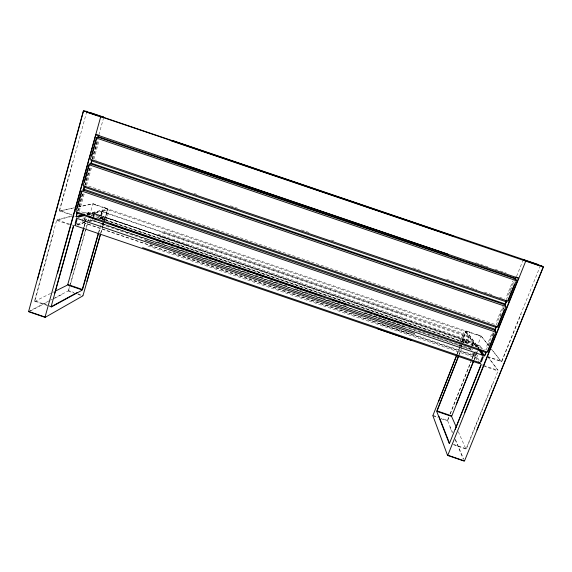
<?xml version="1.0" encoding="UTF-8"?>
<svg xmlns="http://www.w3.org/2000/svg" width="572" height="572" viewBox="0 0 572 572"><rect width="100%" height="100%" fill="white"/><g stroke="black" fill="none" stroke-linecap="round" stroke-linejoin="round"><path stroke-width="0.43" stroke-dasharray="2.86 2.15" d="M83.891 221.793L84.635 223.202L409.023 333.848M92.371 219.433L93.093 220.792L469.669 349.235L470.827 348.977M101.587 218.94L465.386 342.993L466.216 343.143L468.368 337.63M462.927 342.321L463.942 339.732L466.223 343.064M472.758 344.33L473.301 341.992L469.04 336.472L101.637 211.247L99.7 211.583M468.146 338.252L468.768 335.735L464.757 330.559L109.08 209.359L107.257 209.667M102.209 223.666L102.896 224.946L145.66 239.525M87.981 212.684L88.024 212.305L102.903 217.374M34.585 300.872L56.628 220.377M59.345 210.467L72.787 161.404M53.203 234.084L34.892 300.901L48.606 305.598M86.751 111.626L59.66 210.525L72.051 214.757M93.622 215.051L94.38 213.041L96.596 212.369M77.578 211.168L82.468 193.608M84.799 185.242L89.59 168.061M92.156 158.859L97.512 139.639M98.87 134.77L103.718 117.382M77.721 211.254L82.625 193.686M84.899 185.5L89.704 168.304M92.285 159.002L97.783 139.332M78.457 210.954L83.455 193.05M85.643 185.199L90.805 166.688M92.921 159.095L98.32 139.754M84.127 194.108L79.372 211.125L485.378 349.571M91.377 168.147L86.558 185.399L495.366 324.603M98.72 141.835L93.837 159.323L96.375 160.189M82.053 222.286L82.339 221.264M82.525 220.585L83.483 217.181M84.291 219.827L85.006 217.281M84.47 219.898L85.171 217.26M84.885 221.385L86.079 217.16M84.02 226.741L86.594 217.632M87.509 214.378L87.988 212.67M84.248 226.519L86.672 217.896M87.638 214.471L88.124 212.755L102.767 217.746M101.444 213.242L102.259 211.039L104.347 210.403M68.404 290.655L88.767 218.497M89.69 215.244L92.828 204.104M70.363 284.699L68.669 290.683L73.674 292.399M70.549 284.027L88.224 221.421M88.46 220.57L88.946 218.854M90.655 219.891L90.934 218.904M91.77 215.944L92.049 214.958M93.043 216.702L93.744 214.235M93.165 216.788L94.094 213.52M94.044 216.588L94.509 214.95M98.691 217.653L100.05 212.884M102.338 213.056L100.743 218.647L100.014 218.268L101.68 212.191M101.659 212.627L100.014 218.268M98.563 232.439L99.292 229.887M98.777 232.668L100.193 227.713M100.343 227.184L101.609 222.751M102.538 219.505L103.024 217.796M102.266 223.623L102.574 222.529M103.153 220.406L104.14 217.06L463.935 339.811M102.931 224.067L103.246 222.973M103.868 220.778L104.812 217.489M100.701 233.212L107.608 209.102L93.093 204.161M100.872 233.154L103.632 223.552M104.554 220.313L107.615 208.737L93.072 203.789L78.993 206.778M104.383 221.986L105.934 216.552M106.249 215.465L107.815 210.017M105.992 221.142L106.928 217.882M107.55 215.715L109.116 210.267L464.264 331.302M459.988 342.192L463.842 332.368M460.86 343.558L462.941 338.267M463.356 337.201L465.436 331.896M456.971 354.325L459.23 348.57M459.538 347.797L460.524 345.273M461.804 342.013L466.108 331.102L469.948 332.225L468.861 331.853M457.157 354.275L460.002 347.04M461.954 342.07L466.187 331.302L480.88 336.315M460.603 346.06L461.018 344.995M462.176 342.056L463.12 339.654M461.847 345.066L460.932 346.732M458.98 354.676L462.462 345.824M463.706 342.664L464.357 340.998M459.295 354.597L459.945 352.938M465.815 341.906L467.96 336.458M467.546 343.429L469.376 338.788M471.335 345.602L472.472 342.742M471.757 346.789L473.33 342.821M471.171 348.362L470.792 349.32L92.071 220.148M472.308 345.495L472.687 344.53M472.064 349.978L472.443 349.02M473.58 346.146L473.966 345.188M448.77 417.11L447.468 420.391L441.083 418.211M450.035 413.921L471.45 360.045M471.764 359.259L474.581 352.173M447.69 420.534L449.006 417.224M450.314 413.935L471.006 361.89M472.272 358.694L475.561 350.421M476.862 347.154L481.123 336.429M475.339 354.397L477.298 349.463M474.102 359.552L476.297 354.047M476.49 353.567L477.548 350.901M477.863 350.114L479.429 346.182L464.593 341.119M474.152 359.867L477.606 351.172M477.992 350.207L479.586 346.196M476.898 356.992L477.684 355.012M486.693 346.282L492.328 332.21M496.703 321.264L502.609 306.513M506.849 295.91L512.834 280.952M486.207 349.993L493.829 330.959M496.21 325.003L504.268 304.876M506.356 299.671L514.521 279.265M488.888 345.016L489.854 342.571M492.456 336.107L493.965 332.325M500.278 316.573L501.272 314.085M503.267 309.109L503.961 307.35M509.581 293.35L511.919 287.516M513.563 283.405L514.235 281.731M493.121 334.899L494.115 332.418M503.389 309.28L504.139 307.407M516.63 276.226L523.251 259.702M492.363 384.077L466.13 448.727L453.045 444.244M540.468 265.544L501.615 361.275L488.202 356.699M466.394 448.891L498.005 371.013M501.894 361.418L521.171 313.935M479.593 346.21L479.765 345.888L156.621 235.678M475.847 355.512L474.381 356.17L376.483 322.744M28.679 311.497L49.843 300.479M50.579 300.1L52.438 299.127M53.232 298.713L68.282 290.883M30.316 311.018L47.755 301.923M54.712 298.291L62.548 294.201M34.685 301.38L53.768 291.884M102.967 224.96L104.476 224.481M102.567 223.53L103.768 223.159M77.735 225.196L82.833 223.745M89.825 221.757L91.406 221.307M94.237 220.499L95.295 220.199M77.056 224.66L85.114 222.386M89.082 221.235L93.15 220.127M98.363 218.618L104.14 217.06M77.163 224.524L85.214 222.258M89.354 221.092L93.25 219.998M99.592 218.211L103.003 217.253M75.719 224.045L80.881 222.608M83.948 221.757L85.092 221.435M87.159 220.863L89.561 220.191M96.639 218.225L97.669 217.939M91.627 213.628L93.765 213.285L188.281 245.531M34.792 301.251L48.663 305.934M88.374 214.979L92.328 213.971M95.152 213.249L100.322 211.926M101.973 211.504L106.857 210.26M87.051 214.958L92.6 213.549M95.438 212.827L100.629 211.504M103.275 210.832L108.137 209.595M87.409 213.778L102.903 209.91M87.394 214.107L107.736 209.002M71.607 216.423L57.243 219.941L71.243 224.717M57.078 219.641L71.836 216.044M83.662 213.163L87.952 212.119M59.424 211.089L74.617 207.829M78.264 207.043L93.072 203.789L96.647 205.012L95.495 204.612M73.945 207.858L59.617 210.925L73.745 215.73M101.637 211.247L101.716 211.261M109.08 209.359L109.152 209.373M93.679 213.27L473.738 342.864L410.002 321.121M104.104 207.55L107.615 208.737L105.176 207.915M477.498 334.799L481.188 336.071L488.474 345.281M475.897 262.791L487.737 266.817M495.345 269.398L506.342 273.13M163.156 182.89L165.687 183.755M179.772 188.538L182.304 189.403M194.123 193.422L197.497 194.566M230.416 205.763L237.537 208.187M301.451 229.915L308.994 232.482M331.367 240.083L333.898 240.948M412.97 267.832L420.527 270.406M446.582 279.265L454.154 281.839M461.54 284.348L476.876 289.561M484.362 292.106L492.027 294.716M499.578 297.283L504.654 299.006M466.409 331.016L481.116 336.029L488.531 345.509M163.778 231.453L468.161 335.199M102.653 211.933L406.756 315.594M162.498 232.918L468.518 337.237M157.972 234.148L472.672 341.434L469.104 336.508M94.788 213.971L409.18 321.164M100.05 217.911L466.323 342.807M157.3 241.742L166.488 244.88M171.5 246.589L224.968 264.822M228.35 265.98L252.595 274.245M255.412 275.211L263.02 277.806M270.17 280.237L287.766 286.243M295.159 288.76L322.158 297.969M322.994 298.255L340.612 304.268M343.357 305.205L346.739 306.356M364.5 312.412L378.028 317.031M378.878 317.317L382.26 318.468M383.104 318.761L407.021 326.912M408.701 327.491L438.917 337.795M439.761 338.081L470.205 348.462M93.179 220.799L405.698 327.398M74.56 216.009L76.219 216.573M487.373 356.821L501.387 361.597L491.684 349.335M150.179 244.587L152.724 245.452M172.916 252.345L266.488 284.263M269.433 285.271L348.083 312.105M350.965 313.084L376.898 321.936M380.223 323.066L474.946 355.384M83.526 222.544L475.575 356.299M147.891 245.946L475.375 357.679L478.871 362.82M72.065 225.003L73.709 225.561M481.081 364.586L482.754 365.158M483.59 365.444L497.797 370.291L488.195 357.378M56.943 220.434L69.305 224.653M483.79 366.109L497.726 370.863M77.842 293.822L82.847 295.538M433.111 415.479L437.895 417.117M68.418 291.141L82.604 295.996M433.018 415.987L437.809 417.632M440.998 418.718L447.383 420.906M49.006 305.734L51.022 306.428M49.063 306.07L51.08 306.764M453.546 444.751L466.008 449.07M464.822 330.587L467.589 334.413M491.627 349.428L501.472 361.876M479.944 345.774L484.091 351.344M488.252 356.921L498.112 370.156M469.126 334.727L478.914 348.119M466.137 331.145L479.272 349.163M477.177 347.333L473.68 342.828L476.547 346.789M465.987 332.654L468.797 336.543M469.748 337.859L472.715 341.97M474.345 344.222L477.069 348.005M474.932 354.139L475.832 355.441M477.556 357.943L479.572 360.868M464.693 340.576L467.274 344.423M469.741 348.019L471.593 350.636M472.93 352.681L478.971 361.418M469.011 348.319L469.605 349.192M472.429 353.346L474.317 356.12M460.446 344.609L461.261 345.874M459.073 345.231L459.881 346.496M458.308 431.717L466.016 449.242M447.647 420.792L452.438 432.268M455.448 439.482L463.749 459.373M449.864 426.862L452.237 432.568M455.162 439.603L463.17 458.837"/><path stroke-width="0.86" d="M28.643 311.325L83.333 111.032M37.495 279.501L83.491 111.097M57.593 273.08L95.831 134.649M75.826 211.561L81.581 190.884M83.069 185.542L88.896 164.586M90.405 159.173L96.318 137.931M77.213 208.415L82.018 191.155L495.266 331.924M84.477 182.332L89.346 164.836L505.498 306.385M91.842 155.884L96.782 138.152L515.88 280.495M54.69 293.272L73.423 226.062M76.412 215.329L77.141 212.727M83.362 190.39L84.32 186.958M90.784 163.764L91.742 160.332M98.191 137.208L98.641 135.578M51.151 306.549L73.566 226.162M76.326 216.259L77.277 212.841M83.555 190.319L84.663 186.35M90.855 164.135L91.827 160.639M98.241 137.637L98.956 135.078M75.154 223.237L76.612 217.989M75.568 224.782L77.034 219.526M67.789 284.42L83.798 227.556M71.228 272.751L83.791 228.128M98.377 233.104L82.275 289.439L67.911 284.527M82.54 289.475L98.634 233.154M86.894 281.403L100.3 234.62M82.976 295.645L100.629 234.012M432.94 415.479L456.649 355.14M438.517 401.716L456.749 355.326M436.901 410.775L458.472 355.948M458.708 356.07L437.13 410.918L451.673 415.894M456.227 404.461L473.544 360.953M451.837 415.894L473.645 361.125M480.444 361.783L482.482 356.685M481.352 361.84L483.39 356.749M449.585 443.136L480.823 365.15M484.67 355.548L486 352.23M494.63 330.666L496.296 326.519M504.926 304.962L506.613 300.75M515.229 279.258L516.223 276.769M455.205 429.551L481.002 365.158M484.849 355.555L485.842 353.081M495.109 329.944L496.231 327.141M505.133 304.933L506.363 301.844M493.915 335.285L487.215 351.995L76.262 211.847M504.132 309.788L497.34 326.734L83.512 185.814M514.493 283.948L507.607 301.122L90.862 159.416M487.759 352.037L495.802 331.982M497.883 326.798L506.034 306.47M508.143 301.215L516.409 280.602M464.686 412.383L518.482 278.328L517.353 277.549M525.732 261.125L447.833 455.198L464.357 460.868M476.926 429.965L543.178 267.045M464.543 460.846L543.35 267.088M45.395 317.231L82.847 295.874M51.237 307.05L82.161 290.161M51.08 306.764L77.342 292.456M55.091 291.234L67.653 284.985L82.025 289.904M518.761 278.271L166.002 158.637M74.002 225.418L75.583 224.968M78.049 217.246L84.013 215.73M76.219 216.573L82.246 215.072M76.383 216.874L84.141 214.929M76.741 212.805L76.355 212.891L486.529 352.781M83.126 189.883L85.006 189.604L494.015 328.907M83.004 190.226L84.134 190.054M84.842 186.737L83.591 186.915L496.632 327.57M89.189 164.114L89.747 164.085M90.44 163.628L92.278 163.542L504.139 303.61M92.399 160.525L90.927 160.575L506.871 302.016M96.604 137.466L98.048 137.552M97.862 137.008L99.65 137.123L514.4 277.971M96.017 134.87L97.483 134.971M85.7 111.411L86.444 111.533M86.737 111.376L83.634 110.868L97.948 115.723M89.568 112.334L103.704 117.131L100.815 116.695L454.511 236.686M173.237 140.719L537.751 264.371M86.751 111.626L452.91 235.836M523.251 259.702L540.468 265.544M528.671 261.847L543.207 266.774L540.626 265.351M86.351 112.069L100.672 116.924L45.052 317.038L28.764 311.454M171.085 140.812L540.275 266.059M95.774 134.549L447.933 254.132M97.497 136.987L516.044 279.129L514.671 278.164M90.076 163.642L505.677 304.998L504.39 303.839M82.747 189.94L495.452 330.509L494.251 329.172M88.51 216.573L96.139 219.176M110.246 223.988L172.994 245.388M177.17 246.811L198.269 254.004M200.636 254.812L221.9 262.062M225.797 263.392L320.77 295.781M331.624 299.485L346.017 304.39M367.074 311.568L371.321 313.02M374.689 314.171L412.648 327.113M145.102 240.111L482.689 355.262L478.585 349.599M77.327 218.475L414.564 333.519M142.592 247.647L480.037 362.805M75.668 225.79L411.697 340.462M377.978 328.957L479.443 363.606M437.037 411.432L451.587 416.416L456.37 427.284M28.836 311.79L45.117 317.374M447.597 455.426L464.106 461.096M540.769 265.658L542.049 266.366M523.401 259.502L525.768 260.861M515.236 279.179L515.644 279.472M516.058 279.765L516.473 280.058M505.834 301.108L506.613 301.787M504.947 304.869L505.326 305.219M497.225 326.741L497.597 327.134M495.903 326.776L496.389 327.306M494.437 329.808L495.881 331.417M480.459 350.228L484.577 355.863M480.123 350.321L484.262 356.006M481.224 353.746L482.196 355.098M479.958 362.855L480.945 364.292M438.924 416.259L449.535 443.357M436.765 411.554L449.227 443.486M432.897 415.737L447.454 455.14"/></g></svg>
